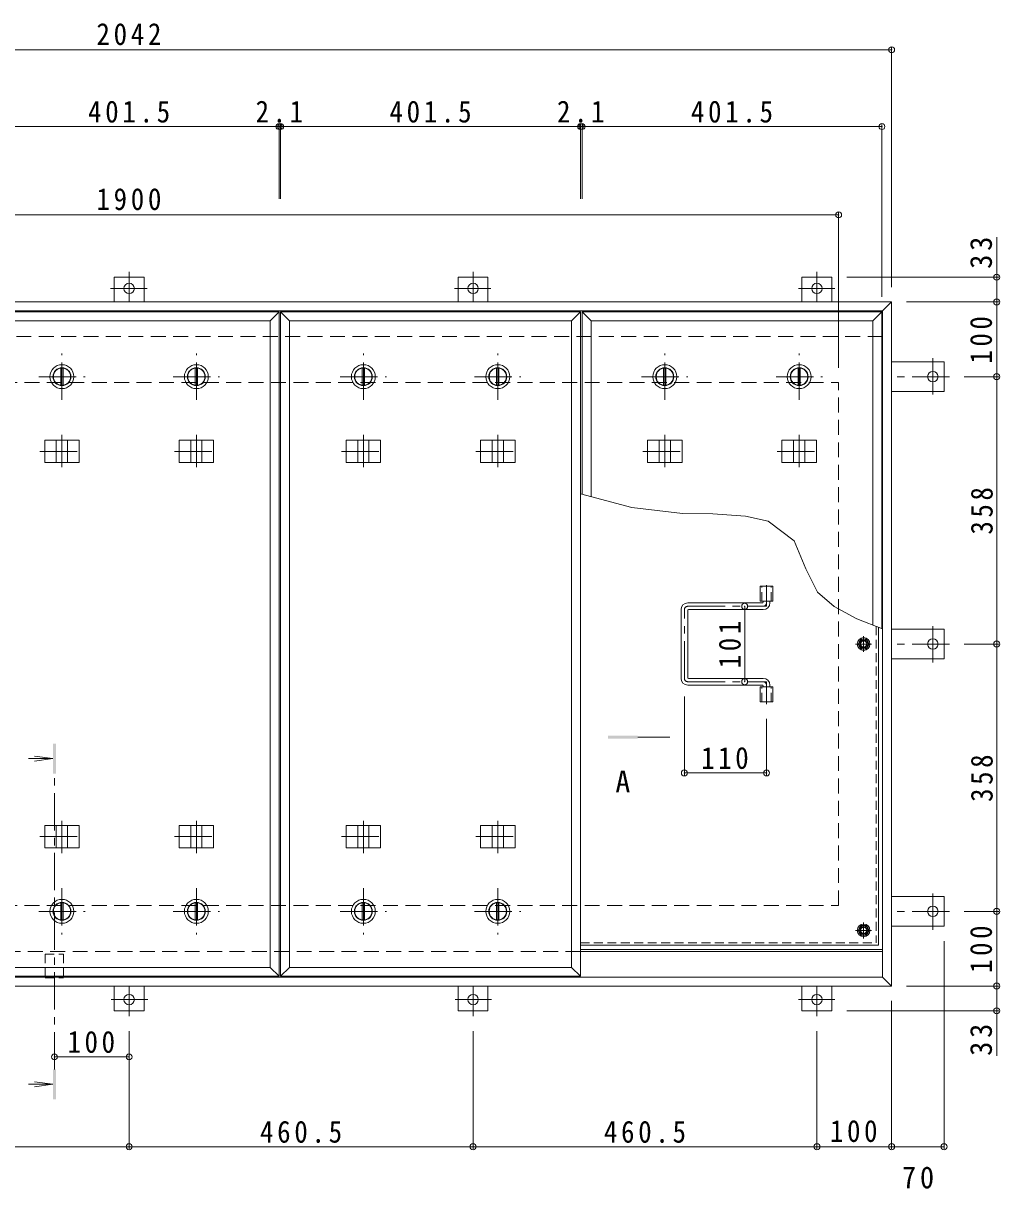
# Model space of a CAD drawing. Units: millimetres at full size, sheet at 1:10. Extents: x -2686 to 2781, y -1962 to 1858.
# Drawn here: x -1503 to -196, y -248 to 1312 of the extents above; entities that cross this region are included whole.
import ezdxf
from ezdxf.enums import TextEntityAlignment as Align

# ---------------------------------------------------------------- set-up
doc = ezdxf.new("R2010")
doc.units = ezdxf.units.MM
doc.header["$LTSCALE"] = 10
doc.header["$PDMODE"] = 32
doc.header["$PDSIZE"] = 8
for name, pattern in [('CHAIN1', [8, 5, -1, 1, -1]), ('DASHED1', [1.8, 1.2, -0.6]), ('DASHED2', [3, 2, -1])]:
    doc.linetypes.add(name, pattern=pattern)
for name, color, linetype, lineweight in [('0-1_躯体', 2, 'DASHED2', 9), ('0-2_仕上', 4, 'Continuous', 9), ('0-3_建具', 4, 'Continuous', 9), ('0-5_寸法', 7, 'Continuous', 9), ('0-6_ハッチ', 6, 'Continuous', 9), ('0-7', 5, 'Continuous', 5), ('0-A', 3, 'CHAIN1', 9), ('0-B', 2, 'Continuous', 9), ('0-C', 2, 'Continuous', 9), ('0-E', 3, 'Continuous', 9), ('0-F', 7, 'Continuous', 9)]:
    doc.layers.add(name, color=color, linetype=linetype, lineweight=lineweight)
doc.styles.add('ＭＳ ゴシック', font='')
doc.styles.get('ＭＳ ゴシック').set_extended_font_data('MS Gothic')

msp = doc.modelspace()

# ---------------------------------------------------------------- linework, layer by layer
at = {"layer": '0-1_躯体'}
for p, q in [((-352.35, 892.92), (-2370.35, 892.92)), ((-2311.35, 830.92), (-411.35, 830.92)), ((-411.35, 130.92), (-411.35, 830.92)), ((-2311.35, 130.92), (-411.35, 130.92)), ((-756.97, 68.92), (-2370.35, 68.92))]:
    msp.add_line(p, q, dxfattribs=at)
at = {"layer": '0-1_躯体', "linetype": 'Continuous'}
msp.add_line((-352.35, 68.92), (-756.97, 68.92), dxfattribs=at)
at = {"layer": '0-2_仕上'}
for p, q in [((-1160.6, 35.92), (-1160.6, 925.92)), ((-1158.47, 35.92), (-1158.47, 925.92)), ((-756.97, 35.92), (-756.97, 925.92)), ((-754.85, 681.4), (-754.85, 925.92)), ((-353.35, 501.69), (-353.35, 925.92)), ((-1172.6, 47.92), (-1172.6, 913.92)), ((-1146.47, 47.92), (-1146.47, 913.92)), ((-768.97, 47.92), (-768.97, 913.92)), ((-742.85, 678.18), (-742.85, 913.92)), ((-365.35, 506.34), (-365.35, 913.92)), ((-1463.35, 327.46), (-1488.13, 330.73)), ((-1463.35, 327.46), (-1496.12, 327.46)), ((-1463.35, 327.46), (-1488.13, 324.2)), ((-1463.35, -108.73), (-1496.12, -108.73)), ((-1463.35, -108.73), (-1488.13, -105.47)), ((-1463.35, -108.73), (-1488.13, -111.99))]:
    msp.add_line(p, q, dxfattribs=at)
at = {"layer": '0-2_仕上', "color": 3}
for p, q in [((-516.5, 538.42), (-516.5, 558.42)), ((-516.5, 558.42), (-499.2, 558.42)), ((-499.2, 538.42), (-499.2, 558.42)), ((-516.5, 538.42), (-499.2, 538.42)), ((-516.5, 403.42), (-516.5, 423.42)), ((-516.5, 423.42), (-499.2, 423.42)), ((-499.2, 403.42), (-499.2, 423.42)), ((-516.5, 403.42), (-499.2, 403.42))]:
    msp.add_line(p, q, dxfattribs=at)
at = {"layer": '0-2_仕上', "color": 3, "linetype": 'DASHED1'}
for p, q in [((-514.2, 538.42), (-514.2, 558.42)), ((-501.5, 538.42), (-501.5, 558.42)), ((-514.2, 403.42), (-514.2, 423.42)), ((-501.5, 403.42), (-501.5, 423.42))]:
    msp.add_line(p, q, dxfattribs=at)
at = {"layer": '0-2_仕上', "linetype": 'CHAIN1'}
for p, q in [((-637.24, 356.04), (-680.24, 356.04)), ((-1461.35, -88.73), (-1461.35, 307.46))]:
    msp.add_line(p, q, dxfattribs=at)
at = {"layer": '0-2_仕上'}
for points in [[(-1172.6, 913.92), (-1160.6, 925.92), (-1562.1, 925.92)], [(-1172.6, 913.92), (-1550.1, 913.92), (-1562.1, 925.92)], [(-768.97, 913.92), (-756.97, 925.92), (-1158.47, 925.92)], [(-768.97, 913.92), (-1146.47, 913.92), (-1158.47, 925.92)], [(-365.35, 913.92), (-353.35, 925.92), (-754.85, 925.92)], [(-365.35, 913.92), (-742.85, 913.92), (-754.85, 925.92)], [(-1550.1, 47.92), (-1562.1, 35.92), (-1160.6, 35.92)], [(-1550.1, 47.92), (-1172.6, 47.92), (-1160.6, 35.92)], [(-1146.47, 47.92), (-1158.47, 35.92), (-756.97, 35.92)], [(-1146.47, 47.92), (-768.97, 47.92), (-756.97, 35.92)]]:
    msp.add_lwpolyline(points, dxfattribs=at)
for points in [[(-1459.35, 347.46), (-1463.35, 347.46), (-1459.35, 307.46), (-1463.35, 307.46)], [(-720.24, 354.04), (-720.24, 358.04), (-680.24, 354.04), (-680.24, 358.04)], [(-1463.35, -128.73), (-1459.35, -128.73), (-1463.35, -88.73), (-1459.35, -88.73)]]:
    msp.add_solid(points, dxfattribs=at)
at = {"layer": '0-3_建具', "color": 2}
for p, q in [((-340.35, 938.92), (-2382.35, 938.92)), ((-340.35, 938.92), (-352.35, 926.92)), ((-340.35, 22.92), (-340.35, 938.92)), ((-352.35, 926.92), (-2370.35, 926.92)), ((-352.35, 34.92), (-352.35, 926.92)), ((-352.35, 68.92), (-756.97, 68.92)), ((-352.35, 34.92), (-2370.35, 34.92)), ((-340.35, 22.92), (-352.35, 34.92)), ((-340.35, 22.92), (-2382.35, 22.92))]:
    msp.add_line(p, q, dxfattribs=at)
at = {"layer": '0-3_建具'}
for p, q in [((-1474.44, 753.92), (-1474.44, 723.92)), ((-1474.44, 753.92), (-1428.26, 753.92)), ((-1458.85, 753.92), (-1458.85, 723.92)), ((-1443.85, 753.92), (-1443.85, 723.92)), ((-1428.26, 753.92), (-1428.26, 723.92)), ((-1294.44, 753.92), (-1294.44, 723.92)), ((-1294.44, 753.92), (-1248.26, 753.92)), ((-1278.85, 753.92), (-1278.85, 723.92)), ((-1263.85, 753.92), (-1263.85, 723.92)), ((-1248.26, 753.92), (-1248.26, 723.92)), ((-1070.81, 753.92), (-1070.81, 723.92)), ((-1070.81, 753.92), (-1024.63, 753.92)), ((-1055.22, 753.92), (-1055.22, 723.92)), ((-1040.22, 753.92), (-1040.22, 723.92)), ((-1024.63, 753.92), (-1024.63, 723.92)), ((-890.81, 753.92), (-890.81, 723.92)), ((-890.81, 753.92), (-844.63, 753.92)), ((-875.22, 753.92), (-875.22, 723.92)), ((-860.22, 753.92), (-860.22, 723.92)), ((-844.63, 753.92), (-844.63, 723.92)), ((-667.19, 753.92), (-667.19, 723.92)), ((-667.19, 753.92), (-621.01, 753.92)), ((-651.6, 753.92), (-651.6, 723.92)), ((-636.6, 753.92), (-636.6, 723.92)), ((-621.01, 753.92), (-621.01, 723.92)), ((-487.19, 753.92), (-487.19, 723.92)), ((-487.19, 753.92), (-441.01, 753.92)), ((-471.6, 753.92), (-471.6, 723.92)), ((-456.6, 753.92), (-456.6, 723.92)), ((-441.01, 753.92), (-441.01, 723.92)), ((-1474.44, 723.92), (-1428.26, 723.92)), ((-1294.44, 723.92), (-1248.26, 723.92)), ((-1070.81, 723.92), (-1024.63, 723.92)), ((-890.81, 723.92), (-844.63, 723.92)), ((-667.19, 723.92), (-621.01, 723.92)), ((-487.19, 723.92), (-441.01, 723.92)), ((-1474.44, 207.92), (-1474.44, 237.92)), ((-1474.44, 237.92), (-1428.26, 237.92)), ((-1458.85, 207.92), (-1458.85, 237.92)), ((-1443.85, 207.92), (-1443.85, 237.92)), ((-1428.26, 207.92), (-1428.26, 237.92)), ((-1294.44, 207.92), (-1294.44, 237.92)), ((-1294.44, 237.92), (-1248.26, 237.92)), ((-1278.85, 207.92), (-1278.85, 237.92)), ((-1263.85, 207.92), (-1263.85, 237.92)), ((-1248.26, 207.92), (-1248.26, 237.92)), ((-1070.81, 207.92), (-1070.81, 237.92)), ((-1070.81, 237.92), (-1024.63, 237.92)), ((-1055.22, 207.92), (-1055.22, 237.92)), ((-1040.22, 207.92), (-1040.22, 237.92)), ((-1024.63, 207.92), (-1024.63, 237.92)), ((-890.81, 207.92), (-890.81, 237.92)), ((-890.81, 237.92), (-844.63, 237.92)), ((-875.22, 207.92), (-875.22, 237.92)), ((-860.22, 207.92), (-860.22, 237.92)), ((-844.63, 207.92), (-844.63, 237.92)), ((-1474.44, 207.92), (-1428.26, 207.92)), ((-1294.44, 207.92), (-1248.26, 207.92)), ((-1070.81, 207.92), (-1024.63, 207.92)), ((-890.81, 207.92), (-844.63, 207.92))]:
    msp.add_line(p, q, dxfattribs=at)
at = {"layer": '0-3_建具', "linetype": 'CHAIN1'}
for p, q in [((-1451.35, 761.04), (-1451.35, 717.8)), ((-1271.35, 761.04), (-1271.35, 717.8)), ((-1047.72, 761.04), (-1047.72, 717.8)), ((-867.72, 761.04), (-867.72, 717.8)), ((-644.1, 761.04), (-644.1, 717.8)), ((-464.1, 761.04), (-464.1, 717.8)), ((-1480.76, 738.92), (-1421.94, 738.92)), ((-1300.76, 738.92), (-1241.94, 738.92)), ((-1077.13, 738.92), (-1018.31, 738.92)), ((-897.13, 738.92), (-838.31, 738.92)), ((-673.51, 738.92), (-614.69, 738.92)), ((-493.51, 738.92), (-434.69, 738.92)), ((-1451.35, 200.81), (-1451.35, 244.04)), ((-1271.35, 200.81), (-1271.35, 244.04)), ((-1047.72, 200.81), (-1047.72, 244.04)), ((-867.72, 200.81), (-867.72, 244.04)), ((-1480.76, 222.92), (-1421.94, 222.92)), ((-1300.76, 222.92), (-1241.94, 222.92)), ((-1077.13, 222.92), (-1018.31, 222.92)), ((-897.13, 222.92), (-838.31, 222.92))]:
    msp.add_line(p, q, dxfattribs=at)
at = {"layer": '0-5_寸法'}
for p, q in [((-199.63, 972.12), (-199.63, 1025.88)), ((-688.05, 663.5), (-756.97, 681.97)), ((-620.29, 655.88), (-688.05, 663.5)), ((-199.63, -10.28), (-199.63, -70.62))]:
    msp.add_line(p, q, dxfattribs=at)
for points in [[(-455.05, 581.79), (-470.86, 619.25), (-505.83, 645.47), (-535.79, 652.13), (-579.91, 655.46), (-620.29, 655.88)], [(-417.12, 531.1), (-439.69, 550.34), (-455.05, 581.79)], [(-352.35, 501.31), (-386.89, 514.68), (-417.12, 531.1)]]:
    msp.add_lwpolyline(points, dxfattribs=at)
at = {"layer": '0-5_寸法', "linetype": 'DASHED1'}
for points in [[(-1473.65, 65.72), (-1449.05, 65.72), (-1449.05, 33.72)], [(-1473.65, 65.72), (-1473.65, 33.72), (-1449.05, 33.72)]]:
    msp.add_lwpolyline(points, dxfattribs=at)
at = {"layer": '0-6_ハッチ', "linetype": 'CHAIN1'}
for p, q in [((-507.85, 559.8), (-507.85, 531.42)), ((-613.34, 531.42), (-507.85, 531.42)), ((-617.85, 434.93), (-617.85, 526.91)), ((-613.34, 430.42), (-507.85, 430.42)), ((-507.85, 400.54), (-507.85, 430.42))]:
    msp.add_line(p, q, dxfattribs=at)
at = {"layer": '0-6_ハッチ'}
for p, q in [((-513.35, 535.92), (-613.35, 535.92)), ((-512.35, 536.92), (-512.35, 538.42)), ((-503.35, 535.92), (-503.35, 538.42)), ((-622.35, 434.92), (-622.35, 526.92)), ((-613.35, 435.92), (-613.35, 525.92)), ((-612.35, 526.92), (-512.35, 526.92)), ((-513.35, 425.92), (-613.35, 425.92)), ((-612.35, 434.92), (-512.35, 434.92)), ((-512.35, 424.92), (-512.35, 423.42)), ((-503.35, 425.92), (-503.35, 423.42)), ((-756.97, 71.92), (-352.35, 71.92)), ((-756.97, 68.92), (-352.35, 68.92))]:
    msp.add_line(p, q, dxfattribs=at)
for centre, radius, start, end in [((-613.35, 526.92), 9, 90, 180), ((-513.35, 536.92), 1, 270, 0), ((-512.35, 535.92), 9, 270, 0), ((-612.35, 525.92), 1, 90, 180), ((-613.35, 434.92), 9, 180, 270), ((-612.35, 435.92), 1, 180, 270), ((-513.35, 424.92), 1, 0, 90), ((-512.35, 425.92), 9, 0, 90)]:
    msp.add_arc(centre, radius, start, end, dxfattribs=at)
at = {"layer": '0-6_ハッチ', "linetype": 'CHAIN1'}
for centre, radius, start, end in [((-613.34, 526.91), 4.51, 90, 180), ((-512.35, 535.92), 4.5, 270.29569, 0), ((-613.34, 434.93), 4.51, 180, 270), ((-512.35, 425.92), 4.5, 0, 89.70431)]:
    msp.add_arc(centre, radius, start, end, dxfattribs=at)
at = {"layer": '0-7'}
for centre, radius in [((-377.85, 480.92), 5), ((-377.85, 480.92), 4.19), ((-377.85, 97.42), 5), ((-377.85, 97.42), 4.19)]:
    msp.add_circle(centre, radius, dxfattribs=at)
at = {"layer": '0-A', "linetype": 'DASHED1'}
for p in [(-361.05, 504.68), (-756.97, 80.62)]:
    msp.add_line(p, (-361.05, 80.62), dxfattribs=at)
at = {"layer": '0-A', "linetype": 'Continuous'}
for q in [(-357.85, 503.44), (-756.97, 77.42)]:
    msp.add_line((-357.85, 77.42), q, dxfattribs=at)
at = {"layer": '0-A'}
for p, q in [((-377.85, 470.24), (-377.85, 491.6)), ((-367.17, 480.92), (-388.53, 480.92)), ((-367.17, 97.42), (-388.53, 97.42)), ((-377.85, 86.74), (-377.85, 108.1))]:
    msp.add_line(p, q, dxfattribs=at)
at = {"layer": '0-B'}
for p, q in [((-385.35, 480.92), (-381.6, 487.42)), ((-381.6, 487.42), (-374.1, 487.42)), ((-370.35, 480.92), (-374.1, 487.42)), ((-370.35, 480.92), (-374.1, 474.42)), ((-385.35, 97.42), (-381.6, 103.92)), ((-381.6, 103.92), (-374.1, 103.92)), ((-370.35, 97.42), (-374.1, 103.92)), ((-370.35, 97.42), (-374.1, 90.92))]:
    msp.add_line(p, q, dxfattribs=at)
for points in [[(-385.35, 480.92), (-381.6, 474.42), (-374.1, 474.42)], [(-385.35, 97.42), (-381.6, 90.92), (-374.1, 90.92)]]:
    msp.add_lwpolyline(points, dxfattribs=at)
for centre, radius in [((-377.85, 480.92), 8.5), ((-377.85, 480.92), 6.5), ((-377.85, 97.42), 8.5), ((-377.85, 97.42), 6.5)]:
    msp.add_circle(centre, radius, dxfattribs=at)
at = {"layer": '0-C', "linetype": 'CHAIN1'}
for p, q in [((-1451.35, 807.92), (-1451.35, 869.92)), ((-1271.35, 807.92), (-1271.35, 869.92)), ((-1047.72, 807.92), (-1047.72, 869.92)), ((-867.72, 807.92), (-867.72, 869.92)), ((-644.1, 807.92), (-644.1, 869.92)), ((-464.1, 807.92), (-464.1, 869.92)), ((-1482.35, 838.92), (-1420.35, 838.92)), ((-1302.35, 838.92), (-1240.35, 838.92)), ((-1078.72, 838.92), (-1016.72, 838.92)), ((-898.72, 838.92), (-836.72, 838.92)), ((-675.1, 838.92), (-613.1, 838.92)), ((-495.1, 838.92), (-433.1, 838.92)), ((-1451.35, 153.92), (-1451.35, 91.92)), ((-1271.35, 153.92), (-1271.35, 91.92)), ((-1047.72, 153.92), (-1047.72, 91.92)), ((-867.72, 153.92), (-867.72, 91.92)), ((-1482.35, 122.92), (-1420.35, 122.92)), ((-1302.35, 122.92), (-1240.35, 122.92)), ((-1078.72, 122.92), (-1016.72, 122.92)), ((-898.72, 122.92), (-836.72, 122.92))]:
    msp.add_line(p, q, dxfattribs=at)
at = {"layer": '0-C'}
for p, q in [((-1452.85, 850.33), (-1452.85, 827.52)), ((-1449.85, 850.33), (-1449.85, 827.52)), ((-1272.85, 850.33), (-1272.85, 827.52)), ((-1269.85, 850.33), (-1269.85, 827.52)), ((-1049.22, 850.33), (-1049.22, 827.52)), ((-1046.22, 850.33), (-1046.22, 827.52)), ((-869.22, 850.33), (-869.22, 827.52)), ((-866.22, 850.33), (-866.22, 827.52)), ((-645.6, 850.33), (-645.6, 827.52)), ((-642.6, 850.33), (-642.6, 827.52)), ((-465.6, 850.33), (-465.6, 827.52)), ((-462.6, 850.33), (-462.6, 827.52)), ((-1452.85, 111.52), (-1452.85, 134.33)), ((-1449.85, 111.52), (-1449.85, 134.33)), ((-1272.85, 111.52), (-1272.85, 134.33)), ((-1269.85, 111.52), (-1269.85, 134.33)), ((-1049.22, 111.52), (-1049.22, 134.33)), ((-1046.22, 111.52), (-1046.22, 134.33)), ((-869.22, 111.52), (-869.22, 134.33)), ((-866.22, 111.52), (-866.22, 134.33))]:
    msp.add_line(p, q, dxfattribs=at)
for centre, radius in [((-1451.35, 838.92), 16), ((-1451.35, 838.92), 12), ((-1451.35, 838.92), 11.5), ((-1271.35, 838.92), 16), ((-1271.35, 838.92), 12), ((-1271.35, 838.92), 11.5), ((-1047.72, 838.92), 16), ((-1047.72, 838.92), 12), ((-1047.72, 838.92), 11.5), ((-867.72, 838.92), 16), ((-867.72, 838.92), 12), ((-867.72, 838.92), 11.5), ((-644.1, 838.92), 16), ((-644.1, 838.92), 12), ((-644.1, 838.92), 11.5), ((-464.1, 838.92), 16), ((-464.1, 838.92), 12), ((-464.1, 838.92), 11.5), ((-1451.35, 122.92), 16), ((-1451.35, 122.92), 12), ((-1451.35, 122.92), 11.5), ((-1271.35, 122.92), 16), ((-1271.35, 122.92), 12), ((-1271.35, 122.92), 11.5), ((-1047.72, 122.92), 16), ((-1047.72, 122.92), 12), ((-1047.72, 122.92), 11.5), ((-867.72, 122.92), 16), ((-867.72, 122.92), 12), ((-867.72, 122.92), 11.5)]:
    msp.add_circle(centre, radius, dxfattribs=at)
at = {"layer": '0-E'}
for p, q in [((-1381.35, 938.92), (-1381.35, 972.12)), ((-1381.35, 972.12), (-1341.35, 972.12)), ((-1341.35, 938.92), (-1341.35, 972.12)), ((-920.85, 938.92), (-920.85, 972.12)), ((-920.85, 972.12), (-880.85, 972.12)), ((-880.85, 938.92), (-880.85, 972.12)), ((-460.35, 972.12), (-420.35, 972.12)), ((-460.35, 938.92), (-460.35, 972.12)), ((-420.35, 938.92), (-420.35, 972.12)), ((-340.35, 858.92), (-270.15, 858.92)), ((-270.15, 858.92), (-270.15, 818.92)), ((-340.35, 818.92), (-270.15, 818.92)), ((-340.35, 500.92), (-270.15, 500.92)), ((-270.15, 460.92), (-270.15, 500.92)), ((-340.35, 460.92), (-270.15, 460.92)), ((-340.35, 142.92), (-270.15, 142.92)), ((-270.15, 102.92), (-270.15, 142.92)), ((-340.35, 102.92), (-270.15, 102.92)), ((-1381.35, 22.92), (-1381.35, -10.28)), ((-1341.35, 22.92), (-1341.35, -10.28)), ((-920.85, 22.92), (-920.85, -10.28)), ((-880.85, 22.92), (-880.85, -10.28)), ((-460.35, 22.92), (-460.35, -10.28)), ((-420.35, 22.92), (-420.35, -10.28)), ((-1341.35, -10.28), (-1381.35, -10.28)), ((-880.85, -10.28), (-920.85, -10.28)), ((-460.35, -10.28), (-420.35, -10.28))]:
    msp.add_line(p, q, dxfattribs=at)
at = {"layer": '0-E', "linetype": 'CHAIN1'}
for p, q in [((-1361.35, 979.28), (-1361.35, 939.12)), ((-900.85, 979.28), (-900.85, 939.12)), ((-440.35, 979.28), (-440.35, 939.12)), ((-1386.19, 957.12), (-1337.3, 957.12)), ((-925.69, 957.12), (-876.8, 957.12)), ((-465.19, 957.12), (-416.3, 957.12)), ((-285.15, 863.76), (-285.15, 814.88)), ((-262.99, 838.92), (-340.35, 838.92)), ((-285.15, 456.08), (-285.15, 504.97)), ((-262.99, 480.92), (-340.35, 480.92)), ((-285.15, 98.08), (-285.15, 146.97)), ((-262.99, 122.92), (-340.35, 122.92)), ((-1361.35, -17.43), (-1361.35, 22.72)), ((-900.85, -17.43), (-900.85, 22.72)), ((-440.35, -17.43), (-440.35, 22.72)), ((-1336.51, 4.72), (-1385.39, 4.72)), ((-876.01, 4.72), (-924.89, 4.72)), ((-465.19, 4.72), (-416.3, 4.72))]:
    msp.add_line(p, q, dxfattribs=at)
at = {"layer": '0-E'}
for centre in [(-1361.35, 957.12), (-900.85, 957.12), (-440.35, 957.12), (-285.15, 838.92), (-285.15, 480.92), (-285.15, 122.92), (-1361.35, 4.72), (-900.85, 4.72), (-440.35, 4.72)]:
    msp.add_circle(centre, 7, dxfattribs=at)
at = {"layer": '0-F'}
for p, q in [((-2382.35, 1276.64), (-340.35, 1276.64)), ((-340.35, 1279.64), (-340.35, 958.92)), ((-1562.1, 1173.84), (-1160.6, 1173.84)), ((-1160.6, 1176.84), (-1160.6, 1077.25)), ((-1160.6, 1173.84), (-1158.47, 1173.84)), ((-1158.47, 1176.84), (-1158.47, 1077.25)), ((-1158.47, 1173.84), (-756.97, 1173.84)), ((-756.97, 1176.84), (-756.97, 1077.25)), ((-756.97, 1173.84), (-754.85, 1173.84)), ((-754.85, 1176.84), (-754.85, 1077.25)), ((-754.85, 1173.84), (-353.35, 1173.84)), ((-353.35, 1176.84), (-353.35, 945.92)), ((-2311.35, 1055.64), (-411.35, 1055.64)), ((-411.35, 1058.64), (-411.35, 850.92)), ((-196.63, 972.12), (-400.35, 972.12)), ((-199.63, 938.92), (-199.63, 972.12)), ((-196.63, 938.92), (-320.35, 938.92)), ((-199.63, 938.92), (-199.63, 838.92)), ((-196.63, 838.92), (-242.99, 838.92)), ((-199.63, 480.92), (-199.63, 838.92)), ((-537.12, 430.42), (-537.12, 531.42)), ((-196.63, 480.92), (-242.99, 480.92)), ((-199.63, 122.92), (-199.63, 480.92)), ((-617.85, 305.27), (-617.85, 410.42)), ((-507.85, 305.27), (-507.85, 380.54)), ((-507.85, 308.27), (-617.85, 308.27)), ((-196.63, 122.92), (-242.99, 122.92)), ((-199.63, 122.92), (-199.63, 22.92)), ((-270.15, -195.32), (-270.15, 82.92)), ((-196.63, 22.92), (-320.35, 22.92)), ((-199.63, 22.92), (-199.63, -10.28)), ((-340.35, -195.32), (-340.35, 2.92)), ((-196.63, -10.28), (-400.35, -10.28)), ((-1361.35, -195.32), (-1361.35, -37.43)), ((-900.85, -195.32), (-900.85, -37.43)), ((-440.35, -195.32), (-440.35, -37.43)), ((-1361.35, -71.96), (-1461.35, -71.96)), ((-1821.85, -192.32), (-1361.35, -192.32)), ((-1361.35, -192.32), (-900.85, -192.32)), ((-900.85, -192.32), (-440.35, -192.32)), ((-440.35, -192.32), (-340.35, -192.32)), ((-340.35, -192.32), (-270.15, -192.32))]:
    msp.add_line(p, q, dxfattribs=at)
for p in [(-340.35, 1276.64), (-1160.6, 1173.84), (-1158.47, 1173.84), (-756.97, 1173.84), (-754.85, 1173.84), (-353.35, 1173.84), (-411.35, 1055.64), (-199.63, 972.12), (-199.63, 938.92), (-199.63, 838.92), (-537.12, 531.42), (-199.63, 480.92), (-537.12, 430.42), (-617.85, 308.27), (-507.85, 308.27), (-199.63, 122.92), (-199.63, 22.92), (-199.63, -10.28), (-1461.35, -71.96), (-1361.35, -71.96), (-1361.35, -192.32), (-900.85, -192.32), (-440.35, -192.32), (-340.35, -192.32), (-270.15, -192.32)]:
    msp.add_point(p, dxfattribs=at)

# ---------------------------------------------------------------- texts
at = {"layer": '0-5_寸法', "color": 2, "style": 'ＭＳ ゴシック'}
msp.add_text('A', height=29.33, dxfattribs=at).set_placement((-710.24, 273.34), align=Align.BOTTOM_LEFT)
at = {"layer": '0-F', "color": 2, "char_height": 29.33, "attachment_point": 7, "style": 'ＭＳ ゴシック'}
for s, insert in [('\\T1.28;\\W0.9;2042', (-1405.1, 1282.64)), ('\\T1.28;\\W0.9;401.5', (-1416.35, 1178.84)), ('\\T1.27;\\W0.9;2.1', (-1192.04, 1178.84)), ('\\T1.28;\\W0.9;401.5', (-1012.72, 1178.84)), ('\\T1.27;\\W0.9;2.1', (-788.41, 1178.84)), ('\\T1.28;\\W0.9;401.5', (-609.1, 1178.84)), ('\\T1.28;\\W0.9;1900', (-1405.1, 1061.64)), ('\\T1.27;\\W0.9;110', (-595.35, 313.27)), ('\\T1.27;\\W0.9;100', (-1443.85, -66.96)), ('\\T1.28;\\W0.9;460.5', (-1186.1, -187.32)), ('\\T1.28;\\W0.9;460.5', (-725.6, -187.32)), ('\\T1.27;\\W0.9;100', (-422.85, -186.32)), ('\\T1.27;\\W0.95;70', (-326.5, -248.5))]:
    msp.add_mtext(s, dxfattribs=dict(at, insert=insert))
at = {"layer": '0-F', "color": 2, "char_height": 29.33, "attachment_point": 7, "rotation": 90, "style": 'ＭＳ ゴシック'}
for s, insert in [('\\T1.27;\\W0.95;33', (-205.63, 983.38)), ('\\T1.27;\\W0.9;100', (-205.63, 856.42)), ('\\T1.27;\\W0.9;358', (-204.63, 627.42)), ('\\T1.27;\\W0.9;101', (-542.12, 448.42)), ('\\T1.27;\\W0.9;358', (-204.63, 269.42)), ('\\T1.27;\\W0.9;100', (-205.63, 40.42)), ('\\T1.27;\\W0.95;33', (-205.63, -70.62))]:
    msp.add_mtext(s, dxfattribs=dict(at, insert=insert))

doc.saveas('drawing.dxf')
